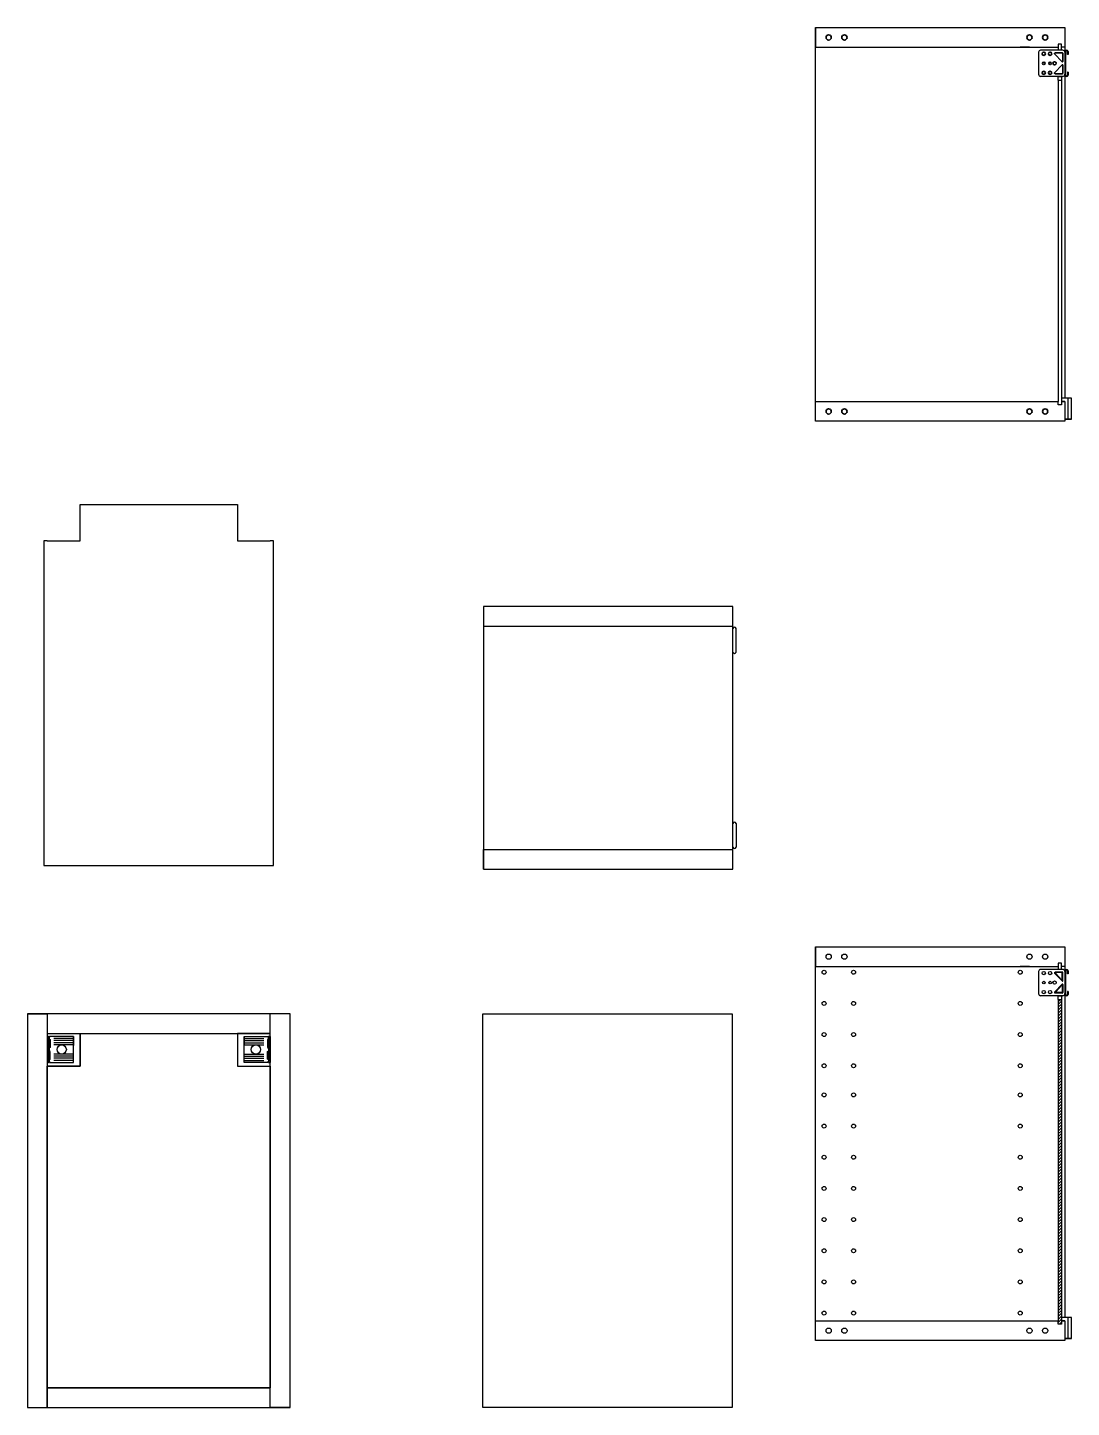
# Model space of a CAD drawing. Header units: millimetres. Extents: x 2246 to 5755, y 107 to 2210.
# Drawn here: x 2246 to 3837, y 107 to 2210 of the extents above; entities that cross this region are included whole.
import ezdxf

# ---------------------------------------------------------------- set-up
doc = ezdxf.new("R2010")
doc.units = ezdxf.units.MM
doc.layers.add('IF-DETL', color=4, linetype='Continuous', lineweight=35)
doc.layers.add('IF-FURN', color=7, linetype='Continuous')

msp = doc.modelspace()

# ---------------------------------------------------------------- hatches: boundary and pattern name
at = {"layer": 'IF-FURN'}
h = msp.add_hatch(dxfattribs=at)
h.set_pattern_fill('ANSI31', color=256)
h.set_pattern_definition([(45, (-13.0707, 56.651), (-2.245064, 2.245064), [])])
h.paths.add_polyline_path([(3822.3, 729.1), (3818.3, 729.1), (3817.3, 729.1), (3817.3, 234.1), (3822.3, 234.1), (3822.3, 239.1)])

# ---------------------------------------------------------------- linework, layer by layer
at = {"layer": 'IF-DETL'}
for p, q in [((3811.7, 2170.3), (3823, 2158.2)), ((3823.3, 2171.8), (3812.3, 2171.8)), ((3824.3, 2158.9), (3824.3, 2170.8)), ((3811.7, 2141.3), (3823, 2153.4)), ((3824.3, 2152.8), (3824.3, 2140.8)), ((3824.3, 2152.8), (3824.3, 2140.8)), ((3823.3, 2139.8), (3812.3, 2139.8)), ((3823.3, 2139.8), (3812.3, 2139.8))]:
    msp.add_line(p, q, dxfattribs=at)
for centre, radius in [((3467.3, 2195.2), 4), ((3491.3, 2195.2), 4), ((3773.3, 2195.2), 4), ((3797.3, 2195.2), 4), ((3795.2, 2170.3), 2.5), ((3804.7, 2170.3), 2.5), ((3795.2, 2155.8), 2), ((3804.7, 2155.8), 2), ((3811.7, 2155.8), 2.5), ((3795.2, 2141.3), 2.5), ((3804.7, 2141.3), 2.5), ((3467.3, 1625.2), 4), ((3491.3, 1625.2), 4), ((3773.3, 1625.2), 4), ((3797.3, 1625.2), 4)]:
    msp.add_circle(centre, radius, dxfattribs=at)
for centre, radius, start, end in [((3812.3, 2170.9), 0.871, 94.4329, 221.9614), ((3823.3, 2170.8), 1, 0, 90), ((3823.5, 2158.8), 0.772, 225.3896, 7.0872), ((3823.5, 2152.9), 0.772, 352.9128, 134.6104), ((3812.3, 2140.7), 0.871, 138.0386, 265.5671), ((3823.3, 2140.8), 1, 270, 0), ((3823.3, 2140.8), 1, 270, 0)]:
    msp.add_arc(centre, radius, start, end, dxfattribs=at)
at = {"layer": 'IF-FURN'}
for p, q in [((3447.3, 1610.2), (3447.3, 2210.2)), ((3447.3, 2210.2), (3827.3, 2210.2)), ((3447.3, 2210.2), (3447.3, 2180.2)), ((3827.3, 2210.2), (3827.3, 1645.2)), ((3447.3, 2180.2), (3817.3, 2180.2)), ((3763.3, 2180.2), (3759.3, 2180.2)), ((3772.3, 2180.2), (3763.3, 2180.2)), ((3773.3, 2180.2), (3772.3, 2180.2)), ((3787.3, 2172.6), (3787.3, 2139.1)), ((3824.3, 2175.8), (3790.3, 2175.8)), ((3822.3, 2185.2), (3817.3, 2185.2)), ((3817.3, 2185.2), (3817.3, 2175.8)), ((3822.3, 2185.2), (3817.3, 2185.2)), ((3817.3, 2185.2), (3817.3, 2180.2)), ((3822.3, 2175.8), (3822.3, 2185.2)), ((3822.3, 2180.2), (3822.3, 2185.2)), ((3827.3, 2180.2), (3822.3, 2180.2)), ((3827.3, 2173.8), (3827.3, 2137.8)), ((3828.3, 2173.8), (3828.3, 2137.8)), ((3831.3, 2169.3), (3831.3, 2173.8)), ((3832.3, 2169.3), (3831.3, 2169.3)), ((3832.3, 2173.8), (3832.3, 2169.3)), ((3824.3, 2135.8), (3790.3, 2135.8)), ((3817.3, 2130.2), (3817.3, 2135.8)), ((3817.3, 2135.8), (3822.3, 2135.8)), ((3817.3, 2130.2), (3818.3, 2130.2)), ((3817.3, 2130.2), (3817.3, 1640.2)), ((3818.3, 2130.2), (3822.3, 2130.2)), ((3822.3, 2135.8), (3822.3, 2130.2)), ((3822.3, 2130.2), (3822.3, 1635.2)), ((3827.3, 2137.8), (3827.3, 2137.8)), ((3832.3, 2142.3), (3831.3, 2142.3)), ((3831.3, 2142.3), (3831.3, 2137.8)), ((3832.3, 2142.3), (3832.3, 2137.8)), ((3837.3, 1645.2), (3822.3, 1645.2)), ((3822.3, 1645.2), (3822.3, 1640.2)), ((3832.3, 1640.2), (3832.3, 1645.2)), ((3837.3, 1640.2), (3837.3, 1645.2)), ((3447.3, 1610.2), (3447.3, 1640.2)), ((3447.3, 1640.2), (3817.3, 1640.2)), ((3817.3, 1635.2), (3817.3, 1640.2)), ((3822.3, 1635.2), (3817.3, 1635.2)), ((3822.3, 1635.2), (3817.3, 1635.2)), ((3827.3, 1640.2), (3822.3, 1640.2)), ((3822.3, 1640.2), (3822.3, 1635.2)), ((3822.3, 1640.2), (3827.3, 1640.2)), ((3827.3, 1640.2), (3827.3, 1610.2)), ((3827.3, 1640.2), (3827.3, 1613.2)), ((3832.3, 1613.2), (3832.3, 1640.2)), ((3837.3, 1613.2), (3837.3, 1640.2)), ((3827.3, 1610.2), (3447.3, 1610.2)), ((3827.3, 1613.2), (3832.3, 1613.2)), ((3837.3, 1613.2), (3827.3, 1613.2)), ((3832.3, 1613.2), (3837.3, 1613.2)), ((3837.3, 1613.2), (3837.3, 1613.2)), ((2326.3, 1478.2), (2326.3, 1483.2)), ((2326.3, 1483.2), (2566.3, 1483.2)), ((2326.3, 1428.2), (2326.3, 1478.2)), ((2566.3, 1483.2), (2566.3, 1478.2)), ((2566.3, 1478.2), (2566.3, 1428.2)), ((2274.3, 1428.2), (2271.3, 1428.2)), ((2271.3, 1428.2), (2271.3, 938.2)), ((2276.3, 1428.2), (2274.3, 1428.2)), ((2276.3, 1428.2), (2326.3, 1428.2)), ((2566.3, 1428.2), (2616.3, 1428.2)), ((2621.3, 1428.2), (2616.3, 1428.2)), ((2621.3, 933.2), (2621.3, 1428.2)), ((3321.4, 1327.7), (2941.4, 1327.7)), ((2941.4, 1327.7), (2941.4, 927.7)), ((2941.4, 1327.7), (2941.4, 1297.7)), ((3321.4, 927.7), (3321.4, 1327.7)), ((2941.4, 1297.7), (3321.4, 1297.7)), ((3326.4, 1289.9), (3326.4, 1294.4)), ((3326.4, 1262.9), (3326.4, 1289.9)), ((3326.4, 1258.4), (3326.4, 1262.9)), ((3326.4, 997), (3326.4, 992.5)), ((3326.4, 992.5), (3326.4, 965.5)), ((2941.4, 927.7), (2941.4, 957.7)), ((2941.4, 957.7), (3321.4, 957.7)), ((3326.4, 965.5), (3326.4, 961)), ((2271.3, 938.2), (2271.3, 933.2)), ((2271.3, 933.2), (2616.3, 933.2)), ((2616.3, 933.2), (2621.3, 933.2)), ((2941.4, 927.7), (3321.4, 927.7)), ((3447.3, 209.1), (3447.3, 809.1)), ((3447.3, 809.1), (3827.3, 809.1)), ((3447.3, 809.1), (3447.3, 779.1)), ((3827.3, 809.1), (3827.3, 244.1)), ((3447.3, 779.1), (3817.3, 779.1)), ((3763.3, 779.1), (3759.3, 779.1)), ((3772.3, 779.1), (3763.3, 779.1)), ((3773.3, 779.1), (3772.3, 779.1)), ((3822.3, 784.1), (3817.3, 784.1)), ((3817.3, 784.1), (3817.3, 774.6)), ((3822.3, 784.1), (3817.3, 784.1)), ((3817.3, 784.1), (3817.3, 779.1)), ((3822.3, 774.6), (3822.3, 784.1)), ((3822.3, 779.1), (3822.3, 784.1)), ((3827.3, 779.1), (3822.3, 779.1)), ((3787.3, 771.4), (3787.3, 737.9)), ((3824.3, 774.6), (3790.3, 774.6)), ((3811.7, 769.2), (3823, 757.1)), ((3823.3, 770.6), (3812.3, 770.6)), ((3813.4, 768.6), (3822.4, 758.9)), ((3822.6, 769.8), (3813.8, 769.8)), ((3823.4, 759.4), (3823.4, 769)), ((3824.3, 757.7), (3824.3, 769.6)), ((3827.3, 772.6), (3827.3, 736.6)), ((3828.3, 772.6), (3828.3, 736.6)), ((3831.3, 768.1), (3831.3, 772.6)), ((3832.3, 768.1), (3831.3, 768.1)), ((3832.3, 772.6), (3832.3, 768.1)), ((3811.7, 740.1), (3823, 752.2)), ((3823.3, 738.7), (3812.3, 738.7)), ((3823.3, 738.7), (3812.3, 738.7)), ((3813.4, 740.7), (3822.4, 750.4)), ((3822.6, 739.5), (3813.8, 739.5)), ((3823.4, 749.9), (3823.4, 740.3)), ((3824.3, 751.6), (3824.3, 739.7)), ((3824.3, 751.6), (3824.3, 739.7)), ((3827.3, 736.6), (3827.3, 736.6)), ((3832.3, 741.1), (3831.3, 741.1)), ((3831.3, 741.1), (3831.3, 736.6)), ((3832.3, 741.1), (3832.3, 736.6)), ((3824.3, 734.6), (3790.3, 734.6)), ((3817.3, 729.1), (3817.3, 734.6)), ((3817.3, 734.6), (3822.3, 734.6)), ((3817.3, 729.1), (3818.3, 729.1)), ((3817.3, 729.1), (3817.3, 239.1)), ((3818.3, 729.1), (3822.3, 729.1)), ((3822.3, 734.6), (3822.3, 729.1)), ((3822.3, 729.1), (3822.3, 234.1)), ((2646.3, 707.1), (2246.3, 707.1)), ((2246.3, 707.1), (2246.3, 107.1)), ((2246.3, 707.1), (2276.3, 707.1)), ((2276.3, 707.1), (2276.3, 107.1)), ((2276.3, 707.1), (2276.3, 677.1)), ((2616.3, 107.1), (2616.3, 707.1)), ((2646.3, 107.1), (2646.3, 707.1)), ((2940.1, 107.1), (2940.1, 707.1)), ((2940.1, 707.1), (3320.1, 707.1)), ((3320.1, 707.1), (3320.1, 107.1)), ((2276.3, 677.1), (2616.3, 677.1)), ((2276.3, 677.1), (2276.3, 517.1)), ((2276.3, 677.1), (2326.3, 677.1)), ((2326.3, 677.1), (2326.3, 627.1)), ((2616.3, 677.1), (2566.3, 677.1)), ((2566.3, 677.1), (2566.3, 627.1)), ((2276.2, 672.7), (2276.2, 672.7)), ((2276.4, 672.7), (2276.4, 632.7)), ((2276.4, 672.7), (2277.4, 672.7)), ((2276.4, 672.7), (2277.4, 672.7)), ((2276.4, 670.7), (2276.4, 634.7)), ((2277.4, 672.7), (2278.4, 672.7)), ((2277.4, 672.7), (2277.4, 632.7)), ((2279.4, 671.7), (2279.4, 670.7)), ((2279.4, 670.7), (2279.4, 634.7)), ((2279.4, 670.7), (2279.4, 668.7)), ((2279.4, 668.7), (2280.5, 667.7)), ((2280.5, 655.7), (2279.4, 654.7)), ((2316.4, 672.7), (2280.4, 672.7)), ((2316.4, 672.7), (2280.4, 672.7)), ((2280.5, 667.7), (2280.5, 655.7)), ((2316.4, 669.4), (2286.4, 669.4)), ((2316.4, 666.2), (2286.4, 666.2)), ((2316.4, 662.9), (2286.4, 662.9)), ((2316.4, 659.7), (2286.4, 659.7)), ((2316.4, 632.7), (2316.4, 672.7)), ((2316.4, 672.7), (2316.4, 669.2)), ((2316.4, 672.7), (2316.4, 669.4)), ((2316.4, 669.4), (2316.4, 666.2)), ((2316.4, 669.2), (2316.4, 665.7)), ((2316.4, 666.2), (2316.4, 662.9)), ((2316.4, 665.7), (2316.4, 662.2)), ((2316.4, 662.9), (2316.4, 659.7)), ((2316.4, 662.9), (2316.4, 659.7)), ((2316.4, 662.2), (2316.4, 658.7)), ((2576.3, 632.7), (2576.3, 672.7)), ((2576.3, 672.7), (2612.3, 672.7)), ((2576.3, 672.7), (2612.3, 672.7)), ((2576.3, 672.7), (2576.3, 669.2)), ((2576.3, 672.7), (2576.3, 669.4)), ((2576.3, 669.4), (2606.3, 669.4)), ((2576.3, 669.4), (2576.3, 666.2)), ((2576.3, 669.2), (2576.3, 665.7)), ((2576.3, 666.2), (2606.3, 666.2)), ((2576.3, 666.2), (2576.3, 662.9)), ((2576.3, 665.7), (2576.3, 662.2)), ((2576.3, 662.9), (2606.3, 662.9)), ((2576.3, 662.9), (2576.3, 659.7)), ((2576.3, 662.9), (2576.3, 659.7)), ((2576.3, 662.2), (2576.3, 658.7)), ((2576.3, 659.7), (2606.3, 659.7)), ((2613.3, 668.7), (2612.1, 667.7)), ((2612.1, 667.7), (2612.1, 655.7)), ((2612.1, 655.7), (2613.3, 654.7)), ((2613.3, 671.7), (2613.3, 670.7)), ((2613.3, 670.7), (2613.3, 634.7)), ((2613.3, 670.7), (2613.3, 668.7)), ((2615.3, 672.7), (2614.3, 672.7)), ((2616.3, 672.7), (2615.3, 672.7)), ((2616.3, 672.7), (2615.3, 672.7)), ((2615.3, 672.7), (2615.3, 632.7)), ((2616.3, 672.7), (2616.3, 632.7)), ((2616.3, 670.7), (2616.3, 634.7)), ((2278.4, 632.7), (2276.4, 632.7)), ((2280.5, 649.7), (2279.4, 650.6)), ((2279.4, 636.7), (2280.5, 637.7)), ((2279.4, 633.7), (2279.4, 634.7)), ((2280.4, 632.7), (2316.4, 632.7)), ((2280.5, 637.7), (2280.5, 649.7)), ((2316.4, 645.7), (2286.4, 645.7)), ((2316.4, 642.4), (2286.4, 642.4)), ((2316.4, 639.2), (2286.4, 639.2)), ((2316.4, 635.9), (2286.4, 635.9)), ((2576.3, 645.7), (2606.3, 645.7)), ((2576.3, 642.4), (2606.3, 642.4)), ((2576.3, 639.2), (2606.3, 639.2)), ((2576.3, 635.9), (2606.3, 635.9)), ((2612.3, 632.7), (2576.3, 632.7)), ((2612.1, 649.7), (2613.3, 650.6)), ((2612.1, 637.7), (2612.1, 649.7)), ((2613.3, 636.7), (2612.1, 637.7)), ((2613.3, 633.7), (2613.3, 634.7)), ((2614.3, 632.7), (2616.3, 632.7)), ((2326.3, 627.1), (2276.3, 627.1)), ((2566.3, 627.1), (2616.3, 627.1)), ((2616.3, 517.1), (2616.3, 487.1)), ((2276.3, 487.1), (2276.3, 327.1)), ((2616.3, 327.1), (2616.3, 297.1)), ((3447.3, 209.1), (3447.3, 239.1)), ((3447.3, 239.1), (3817.3, 239.1)), ((3817.3, 234.1), (3817.3, 239.1)), ((3822.3, 234.1), (3817.3, 234.1)), ((3822.3, 234.1), (3817.3, 234.1)), ((3837.3, 244.1), (3822.3, 244.1)), ((3822.3, 244.1), (3822.3, 239.1)), ((3827.3, 239.1), (3822.3, 239.1)), ((3822.3, 239.1), (3822.3, 234.1)), ((3822.3, 239.1), (3827.3, 239.1)), ((3827.3, 239.1), (3827.3, 209.1)), ((3827.3, 239.1), (3827.3, 212.1)), ((3832.3, 239.1), (3832.3, 244.1)), ((3832.3, 212.1), (3832.3, 239.1)), ((3837.3, 239.1), (3837.3, 244.1)), ((3837.3, 212.1), (3837.3, 239.1)), ((3827.3, 212.1), (3832.3, 212.1)), ((3837.3, 212.1), (3827.3, 212.1)), ((3832.3, 212.1), (3837.3, 212.1)), ((3837.3, 212.1), (3837.3, 212.1)), ((3827.3, 209.1), (3447.3, 209.1)), ((2276.3, 107.1), (2276.3, 137.1)), ((2276.3, 137.1), (2616.3, 137.1)), ((2246.3, 107.1), (2646.3, 107.1)), ((2276.3, 107.1), (2646.3, 107.1)), ((2646.3, 107.1), (2616.3, 107.1)), ((3320.1, 107.1), (2940.1, 107.1))]:
    msp.add_line(p, q, dxfattribs=at)
msp.add_lwpolyline([(2326.3, 677.1), (2566.3, 677.1), (2566.3, 627.1), (2616.3, 627.1), (2616.3, 137.1), (2276.3, 137.1), (2276.3, 627.1), (2326.3, 627.1), (2326.3, 677.1), (2566.3, 677.1)], dxfattribs=at)
for centre, radius in [((3467.3, 794.1), 4), ((3491.3, 794.1), 4), ((3773.3, 794.1), 4), ((3797.3, 794.1), 4), ((3460.3, 770.4), 3), ((3505.3, 770.4), 3), ((3759.3, 770.4), 3), ((3795.2, 769.2), 2.5), ((3804.7, 769.2), 2.5), ((3811.7, 754.6), 2.5), ((3795.2, 740.1), 2.5), ((3795.2, 754.6), 2), ((3804.7, 740.1), 2.5), ((3804.7, 754.6), 2), ((3460.3, 722.9), 3), ((3460.3, 722.9), 3), ((3505.3, 722.9), 3), ((3505.3, 722.9), 3), ((3759.3, 722.9), 3), ((3759.3, 722.9), 3), ((3460.3, 675.4), 3), ((3505.3, 675.4), 3), ((3759.3, 675.4), 3), ((2298.4, 652.7), 7), ((2594.3, 652.7), 7), ((3460.3, 627.9), 3), ((3505.3, 627.9), 3), ((3759.3, 627.9), 3), ((3460.3, 583.4), 3), ((3505.3, 583.4), 3), ((3759.3, 583.4), 3), ((3460.3, 535.9), 3), ((3505.3, 535.9), 3), ((3759.3, 535.9), 3), ((3460.3, 488.4), 3), ((3460.3, 488.4), 3), ((3505.3, 488.4), 3), ((3505.3, 488.4), 3), ((3759.3, 488.4), 3), ((3759.3, 488.4), 3), ((3460.3, 440.9), 3), ((3505.3, 440.9), 3), ((3759.3, 440.9), 3), ((3460.3, 393.4), 3), ((3505.3, 393.4), 3), ((3759.3, 393.4), 3), ((3460.3, 345.9), 3), ((3505.3, 345.9), 3), ((3759.3, 345.9), 3), ((3460.3, 298.4), 3), ((3505.3, 298.4), 3), ((3759.3, 298.4), 3), ((3460.3, 250.9), 3), ((3505.3, 250.9), 3), ((3759.3, 250.9), 3), ((3467.3, 224.1), 4), ((3491.3, 224.1), 4), ((3773.3, 224.1), 4), ((3797.3, 224.1), 4)]:
    msp.add_circle(centre, radius, dxfattribs=at)
for centre, radius, start, end in [((3790.4, 2172.7), 3.13, 92.2906, 182.2906), ((3824.1, 2172.7), 3.13, 357.7094, 87.7094), ((3829.8, 2173.3), 2.56, 12.6804, 167.3196), ((3829.8, 2173.2), 1.63, 22.6199, 157.3801), ((3790.4, 2138.9), 3.13, 177.7094, 267.7094), ((3824.1, 2138.9), 3.13, 272.2906, 2.2906), ((3829.8, 2138.4), 2.56, 192.6804, 347.3196), ((3829.8, 2138.4), 1.63, 202.6199, 337.3801), ((3323.9, 1293.8), 2.56, 12.6804, 167.3196), ((3323.9, 1259), 2.56, 192.6804, 347.3196), ((3323.9, 996.4), 2.56, 12.6804, 167.3196), ((3323.9, 961.5), 2.56, 192.6804, 347.3196), ((3790.4, 771.5), 3.13, 92.2906, 182.2906), ((3812.3, 769.7), 0.871, 94.4329, 221.9614), ((3813.9, 769.1), 0.697, 94.4329, 221.9614), ((3822.8, 759.4), 0.618, 225.3896, 7.0872), ((3822.6, 769), 0.8, 0, 90), ((3823.5, 757.6), 0.772, 225.3896, 7.0872), ((3823.3, 769.6), 1, 0, 90), ((3824.1, 771.5), 3.13, 357.7094, 87.7094), ((3829.8, 772.1), 2.56, 12.6804, 167.3196), ((3829.8, 772), 1.63, 22.6199, 157.3801), ((3790.4, 737.8), 3.13, 177.7094, 267.7094), ((3812.3, 739.5), 0.871, 138.0386, 265.5671), ((3813.9, 740.2), 0.697, 138.0386, 265.5671), ((3822.8, 749.9), 0.618, 352.9128, 134.6104), ((3822.6, 740.3), 0.8, 270, 0), ((3823.5, 751.7), 0.772, 352.9128, 134.6104), ((3823.3, 739.7), 1, 270, 0), ((3823.3, 739.7), 1, 270, 0), ((3824.1, 737.8), 3.13, 272.2906, 2.2906), ((3829.8, 737.2), 2.56, 192.6804, 347.3196), ((3829.8, 737.3), 1.63, 202.6199, 337.3801), ((2277.9, 671.2), 1.58, 18.4349, 71.5651), ((2277.9, 672.7), 2.48, 306.6335, 0.9247), ((2614.8, 672.7), 2.48, 179.0753, 233.3665), ((2614.8, 671.2), 1.58, 108.4349, 161.5651), ((2277.9, 634.2), 1.58, 288.4349, 341.5651), ((2277.9, 632.7), 2.48, 359.0753, 52.2054), ((2614.8, 632.7), 2.48, 127.7946, 180.9247), ((2614.8, 634.2), 1.58, 198.4349, 251.5651)]:
    msp.add_arc(centre, radius, start, end, dxfattribs=at)

doc.saveas('drawing.dxf')
